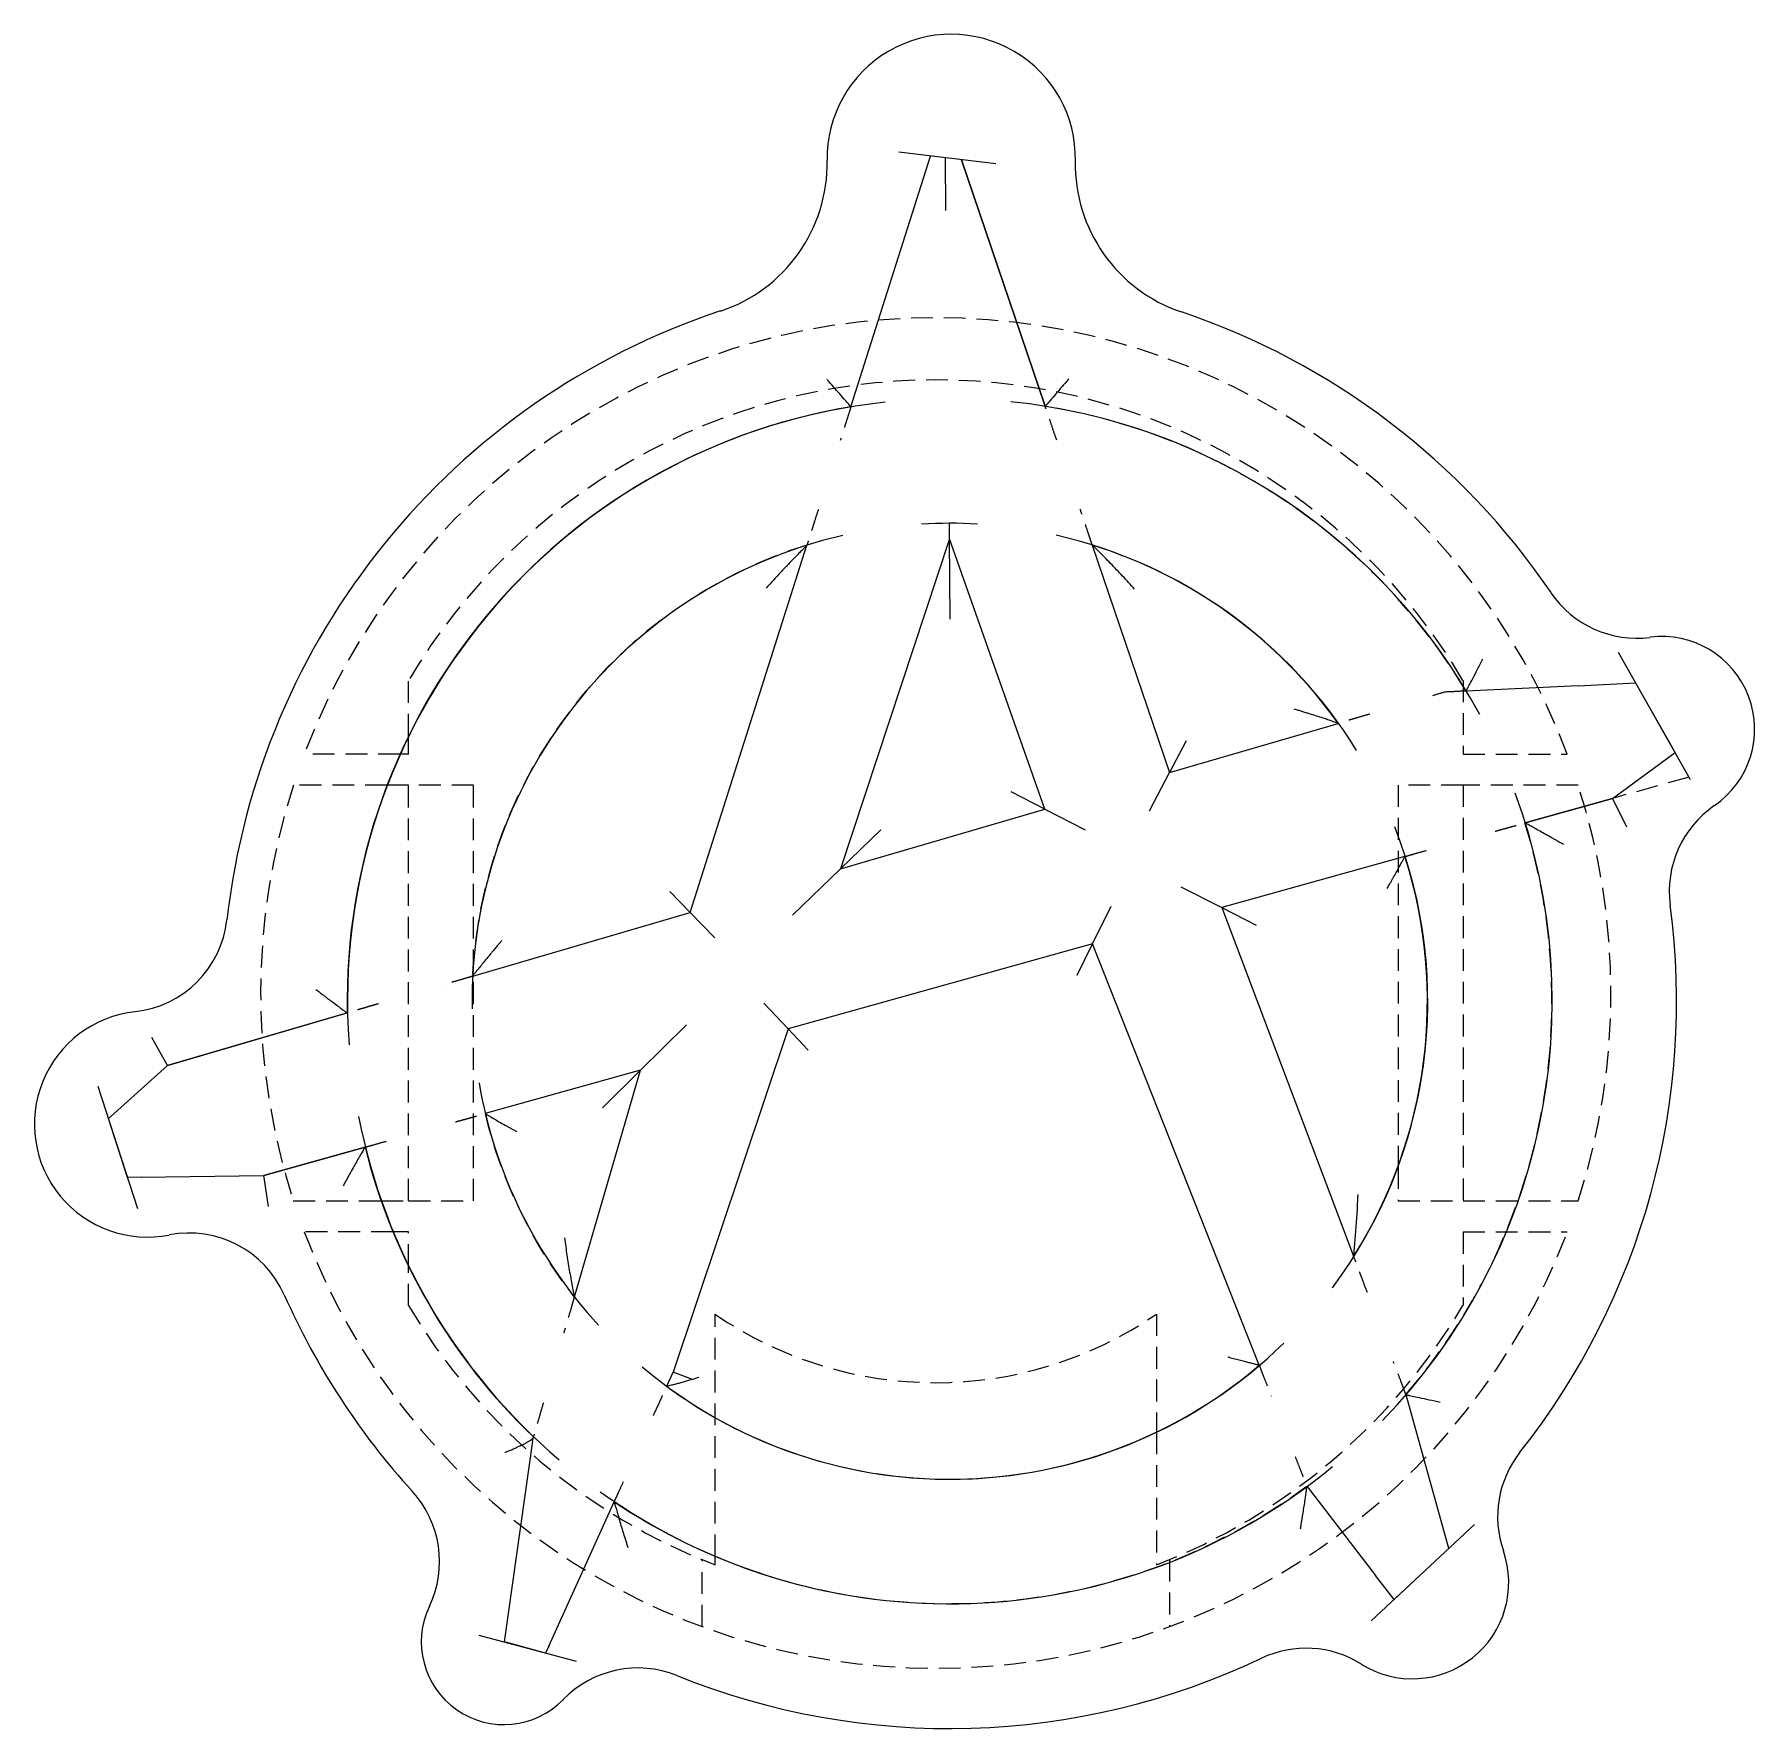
# Model space of a CAD drawing. Header units: millimetres. Extents: x 33 to 235, y 8 to 170.
# Drawn here: x 33 to 133, y 7.8 to 106.2 of the extents above; entities that cross this region are included whole.
import ezdxf

# ---------------------------------------------------------------- set-up
doc = ezdxf.new("R2010")
doc.units = ezdxf.units.MM
doc.linetypes.add('HIDDEN', pattern=[1.905, 1.27, -0.635])

msp = doc.modelspace()

# ---------------------------------------------------------------- linework, layer by layer
at = {"color": 7, "linetype": 'Continuous', "lineweight": 25}
for p, q in [((80.47, 84.59), (85.1, 99.16)), ((80.47, 84.59), (85.1, 99.16)), ((88.9, 98.71), (83.26, 99.38)), ((85.99, 95.99), (85.96, 99.06)), ((86.9, 98.95), (91.76, 84.62)), ((91.76, 84.62), (86.9, 98.95)), ((86.2, 76.91), (86.19, 77.81)), ((71.13, 55.19), (77.91, 76.54)), ((86.2, 76.91), (79.87, 57.74)), ((91.73, 61.21), (86.2, 76.91)), ((86.24, 72.24), (86.2, 76.91)), ((94.5, 76.55), (94.5, 76.55)), ((94.5, 76.55), (98.98, 63.33)), ((129.28, 62.91), (125.08, 70.31)), ((122.74, 68.38), (116.24, 68.07)), ((122.74, 68.38), (126.08, 68.54)), ((126.08, 68.54), (128.27, 64.69)), ((98.98, 63.33), (108.8, 66.19)), ((108.81, 66.2), (108.8, 66.19)), ((54.75, 65.43), (54.75, 65.47)), ((99.95, 65.18), (98.98, 63.33)), ((54.28, 64.41), (54.26, 64.41)), ((124.74, 61.83), (128.38, 64.5)), ((97.83, 61.1), (98.98, 63.33)), ((53.52, 62.6), (53.5, 62.6)), ((91.73, 61.21), (89.78, 62.21)), ((79.87, 57.74), (91.73, 61.21)), ((91.73, 61.21), (94.08, 60.01)), ((124.74, 61.83), (119.67, 60.41)), ((119.67, 60.41), (124.74, 61.83)), ((124.74, 61.83), (125.55, 60.17)), ((82.2, 60), (79.87, 57.74)), ((112.67, 58.45), (102.03, 55.48)), ((112.67, 58.45), (112.69, 58.46)), ((77.07, 55.04), (79.87, 57.74)), ((71.13, 55.19), (69.93, 56.41)), ((99.64, 56.69), (102.03, 55.48)), ((58.48, 51.49), (71.13, 55.19)), ((71.13, 55.19), (72.56, 53.72)), ((94.52, 53.38), (95.6, 55.56)), ((102.03, 55.48), (109.69, 35.22)), ((102.03, 55.48), (104.03, 54.47)), ((94.52, 53.38), (76.81, 48.43)), ((93.61, 51.56), (94.52, 53.38)), ((104.2, 28.88), (94.52, 53.38)), ((51.2, 49.37), (40.73, 46.31)), ((40.73, 46.31), (51.18, 49.36)), ((75.4, 49.92), (76.81, 48.43)), ((68.24, 46.04), (70.9, 48.66)), ((76.81, 48.43), (70.14, 28.49)), ((76.81, 48.43), (77.99, 47.19)), ((40.73, 46.31), (39.83, 47.93)), ((40.73, 46.31), (37.63, 43.52)), ((68.24, 46.04), (59.21, 43.51)), ((64.39, 32.86), (68.24, 46.04)), ((66.03, 43.85), (68.24, 46.04)), ((36.69, 45.11), (39, 37.99)), ((37.3, 43.22), (37.63, 43.52)), ((38.42, 39.79), (37.3, 43.22)), ((52.22, 41.56), (46.34, 39.92)), ((46.34, 39.92), (52.23, 41.56)), ((112.27, 40.46), (112.27, 40.41)), ((39.21, 39.81), (38.42, 39.79)), ((39.21, 39.81), (46.34, 39.92)), ((46.6, 38.11), (46.34, 39.92)), ((53.15, 38.44), (53.17, 38.44)), ((53.86, 36.63), (53.84, 36.63)), ((109.7, 35.2), (109.69, 35.22)), ((54.75, 34.61), (54.75, 34.65)), ((69.76, 27.66), (70.04, 28.27)), ((70.04, 28.27), (70.14, 28.49)), ((71.25, 28.05), (70.14, 28.49)), ((104.2, 28.88), (104.2, 28.87)), ((115.23, 18.23), (112.74, 27.16)), ((98.23, 25), (98.23, 24.99)), ((61.96, 24.48), (60.3, 12.81)), ((61.96, 24.48), (61.99, 24.65)), ((61.98, 24.66), (61.99, 24.65)), ((61.99, 24.65), (62, 24.68)), ((106.99, 21.83), (110.97, 16.66)), ((62.9, 12.56), (66.71, 20.95)), ((110.71, 14.03), (116.72, 19.62)), ((72.57, 17.77), (72.57, 17.78)), ((114.45, 17.51), (112.04, 15.27)), ((112.04, 15.27), (110.97, 16.66)), ((58.83, 13.2), (64.49, 11.68)), ((62.71, 12.16), (60.4, 12.78)), ((62.9, 12.56), (62.71, 12.16))]:
    msp.add_line(p, q, dxfattribs=at)
at = {"color": 7, "linetype": 'HIDDEN', "lineweight": 18}
for p, q in [((91.76, 84.62), (91.76, 84.62)), ((77.91, 76.54), (77.91, 76.55)), ((54.75, 65.47), (54.75, 68.69)), ((116.05, 68.69), (116.05, 64.41)), ((116.23, 68.07), (116.26, 68.12)), ((116.23, 68.07), (116.24, 68.07)), ((54.75, 64.41), (54.75, 65.43)), ((54.26, 64.41), (48.69, 64.41)), ((54.75, 64.41), (54.28, 64.41)), ((116.05, 64.41), (122.11, 64.41)), ((129.19, 63.07), (124.74, 61.83)), ((53.5, 62.6), (48.05, 62.6)), ((54.75, 62.6), (53.52, 62.6)), ((54.75, 38.44), (54.75, 62.6)), ((58.53, 62.6), (54.75, 62.6)), ((58.53, 38.44), (58.53, 62.6)), ((116.05, 62.6), (112.27, 62.6)), ((112.27, 62.6), (112.27, 40.46)), ((116.05, 62.6), (116.05, 38.44)), ((122.75, 62.6), (116.05, 62.6)), ((119.67, 60.41), (119.65, 60.4)), ((58.46, 51.49), (58.48, 51.49)), ((59.21, 43.51), (59.2, 43.51)), ((112.27, 40.41), (112.27, 38.44)), ((48.05, 38.44), (53.15, 38.44)), ((53.17, 38.44), (54.75, 38.44)), ((54.75, 38.44), (58.53, 38.44)), ((112.27, 38.44), (116.05, 38.44)), ((116.05, 38.44), (122.75, 38.44)), ((53.84, 36.63), (48.69, 36.63)), ((54.75, 36.63), (53.86, 36.63)), ((54.75, 34.65), (54.75, 36.63)), ((116.05, 36.63), (116.05, 32.35)), ((116.05, 36.63), (122.11, 36.63)), ((54.75, 32.35), (54.75, 34.61)), ((64.38, 32.84), (64.39, 32.86)), ((72.57, 17.78), (72.57, 31.86)), ((98.23, 31.86), (98.23, 25)), ((69.76, 27.65), (69.76, 27.66)), ((112.73, 27.17), (112.77, 27.17)), ((112.73, 27.17), (112.74, 27.16)), ((98.23, 24.99), (98.23, 17.28)), ((106.99, 21.83), (106.98, 21.84)), ((71.81, 13.69), (71.81, 17.58)), ((72.57, 17.28), (72.57, 17.77)), ((98.99, 17.58), (98.99, 13.69))]:
    msp.add_line(p, q, dxfattribs=at)
at = {"color": 7, "linetype": 'Continuous', "lineweight": 25}
for centre, radius, start, end in [((86.3, 99.02), 7.22, 358.8339, 180.9259), ((70.03, 98.75), 9.06, 288.3608, 0.9259), ((102.57, 98.69), 9.06, 178.8339, 251.399), ((86.2, 50.04), 42.27, 108.3608, 173.5841), ((86.2, 50.04), 42.27, 34.1832, 71.399), ((86.2, 50.04), 35.02, 99.4166, 181.106), ((86.22, 50.04), 35.02, 96.1667, 184.1448), ((86.22, 50.04), 35.02, 28.4264, 84.1911), ((86.22, 50.04), 27.78, 102.949, 180.908), ((86.22, 50.04), 27.78, 86.6963, 93.3911), ((86.22, 50.04), 27.78, 31.6633, 77.1507), ((86.2, 50.04), 27.78, 35.5637, 72.6096), ((126.16, 77.18), 6.04, 214.1832, 277.283), ((127.61, 65.85), 5.39, 304.5024, 97.283), ((86.22, 50.04), 35.02, 315.8999, 20.1948), ((134.08, 56.43), 6.04, 124.5024, 187.6021), ((86.22, 50.04), 27.78, 323.1644, 21.3936), ((86.2, 50.04), 27.78, 327.7531, 17.6339), ((86.2, 50.04), 42.27, 321.6691, 7.6021), ((38.19, 55.44), 6.04, 276.2723, 353.5841), ((39.57, 42.9), 6.57, 96.2723, 281.1232), ((86.22, 50.04), 27.78, 189.8333, 222.6731), ((86.22, 50.04), 35.02, 191.0321, 229.5711), ((86.2, 50.04), 35.02, 194.0111, 226.312), ((42, 30.53), 6.04, 23.8113, 101.1232), ((86.2, 50.04), 42.27, 203.8113, 222.3701), ((86.22, 50.04), 27.78, 229.9082, 314.3481), ((86.2, 50.04), 27.78, 263.9725, 310.3849), ((124.1, 20.08), 6.04, 141.6691, 199.1647), ((86.22, 50.04), 35.02, 234.5299, 309.4499), ((50.51, 17.48), 6.04, 334.4659, 42.3701), ((86.2, 50.04), 35.02, 236.1818, 263.9685), ((113.11, 16.26), 5.6, 237.9112, 19.1647), ((60.3, 12.81), 4.81, 154.4659, 315.8796), ((106.93, 6.4), 6.04, 57.9112, 115.4068), ((68.08, 5.25), 6.04, 67.9754, 135.8796), ((86.2, 50.04), 42.27, 247.9754, 295.4068)]:
    msp.add_arc(centre, radius, start, end, dxfattribs=at)
at = {"color": 7, "linetype": 'HIDDEN', "lineweight": 18}
for centre, radius, start, end in [((85.4, 50.52), 39.25, 20.7227, 159.2773), ((85.4, 50.52), 35.63, 30.6644, 149.3356), ((86.2, 50.04), 35.02, 30.9796, 80.8579), ((86.2, 50.04), 27.78, 107.3514, 177.0075), ((85.4, 50.52), 39.25, 162.0798, 197.9202), ((85.4, 50.52), 39.25, 342.0798, 17.9202), ((86.2, 50.04), 35.02, 319.2473, 17.2158), ((86.2, 50.04), 27.78, 193.5929, 218.2476), ((85.4, 50.52), 39.25, 200.7227, 339.2773), ((85.4, 50.52), 35.63, 210.6644, 248.8894), ((85.4, 50.52), 35.63, 291.1106, 329.3356), ((85.4, 50.52), 22.65, 235.4819, 304.5181), ((86.2, 50.04), 27.78, 233.7057, 263.9725), ((86.2, 50.04), 35.02, 263.9685, 306.3929)]:
    msp.add_arc(centre, radius, start, end, dxfattribs=at)
at = {"color": 7, "linetype": 'Continuous', "lineweight": 25}
for points, knots in [([(80.47, 84.59), (80.47, 84.59), (80.44, 84.62), (80.33, 84.75), (80.26, 84.83), (80.06, 85.06), (79.93, 85.2), (79.69, 85.48), (79.58, 85.61), (79.34, 85.87), (79.23, 86.01), (79.1, 86.15), (79.08, 86.17), (79.07, 86.18)], [0.000146, 0.000146, 0.000146, 0.000146, 0.209616, 0.209616, 0.413919, 0.413919, 0.649045, 0.649045, 0.828023, 0.828023, 1.004612, 1.004612, 1.022178, 1.022178, 1.022178, 1.022178]), ([(93.13, 86.22), (93.12, 86.2), (93.11, 86.19), (92.98, 86.04), (92.86, 85.9), (92.63, 85.63), (92.51, 85.5), (92.27, 85.21), (92.15, 85.07), (91.96, 84.85), (91.89, 84.76), (91.79, 84.65), (91.76, 84.62), (91.76, 84.62)], [-0.017589, -0.017589, -0.017589, -0.017589, 0, 0, 0.18217, 0.18217, 0.366935, 0.366935, 0.601304, 0.601304, 0.806487, 0.806487, 1.00636, 1.00636, 1.00636, 1.00636]), ([(77.91, 76.55), (77.91, 76.55), (77.91, 76.55), (77.9, 76.54), (77.88, 76.52), (77.86, 76.5), (77.83, 76.46), (77.79, 76.42), (77.74, 76.38), (77.65, 76.28), (77.48, 76.12), (77.32, 75.95), (77.23, 75.86)], [0, 0, 0, 0, 0.054915, 0.110599, 0.167647, 0.226616, 0.288009, 0.352271, 0.419793, 0.49091, 0.724271, 1, 1, 1, 1]), ([(96.96, 74), (96.73, 74.26), (96.49, 74.51), (96.03, 75), (95.79, 75.25), (95.33, 75.72), (95.1, 75.96), (94.8, 76.26), (94.7, 76.35), (94.59, 76.46), (94.56, 76.49), (94.51, 76.53), (94.5, 76.55), (94.5, 76.55)], [0, 0, 0, 0, 0.25, 0.25, 0.5, 0.5, 0.75, 0.75, 0.875, 0.875, 0.9375, 0.9375, 1, 1, 1, 1]), ([(77.23, 75.86), (77.09, 75.72), (76.96, 75.58), (76.68, 75.28), (76.53, 75.13), (76.1, 74.67), (75.82, 74.36), (75.53, 74.04)], [0, 0, 0, 0, 0.25, 0.25, 0.5, 0.5, 1, 1, 1, 1]), ([(116.26, 68.12), (116.26, 68.13), (116.28, 68.16), (116.4, 68.4), (116.62, 68.8), (116.89, 69.33), (117.1, 69.73), (117.2, 69.93)], [0, 0, 0, 0, 0.089138, 0.297191, 0.5061, 0.752878, 1, 1, 1, 1]), ([(108.8, 66.19), (108.79, 66.19), (108.79, 66.2), (108.78, 66.2), (108.75, 66.21), (108.71, 66.22), (108.64, 66.25), (108.51, 66.29), (108.32, 66.36), (108.11, 66.43), (107.73, 66.56), (107.33, 66.68), (106.91, 66.81), (106.7, 66.88), (106.47, 66.95), (106.32, 67), (106.24, 67.02)], [0, 0, 0, 0, 0.027844, 0.055959, 0.084548, 0.113809, 0.168996, 0.228317, 0.313643, 0.409818, 0.460837, 0.721461, 0.787697, 0.86077, 0.92497, 1, 1, 1, 1]), ([(121.89, 59.15), (121.85, 59.17), (121.77, 59.22), (121.64, 59.29), (121.49, 59.38), (121.33, 59.47), (121.08, 59.61), (120.78, 59.78), (120.44, 59.97), (120.13, 60.14), (119.92, 60.26), (119.79, 60.33), (119.71, 60.37), (119.66, 60.4), (119.66, 60.4), (119.65, 60.4)], [0, 0, 0, 0, 0.0419622, 0.0839131, 0.1258525, 0.1894534, 0.2516974, 0.3774239, 0.5029281, 0.6279622, 0.752451, 0.8158999, 0.8762424, 0.9387435, 1, 1, 1, 1]), ([(111.64, 56.6), (111.66, 56.64), (111.7, 56.71), (111.76, 56.81), (111.83, 56.93), (111.91, 57.07), (112.08, 57.37), (112.24, 57.66), (112.4, 57.96), (112.5, 58.14), (112.58, 58.29), (112.64, 58.39), (112.67, 58.44), (112.67, 58.45), (112.67, 58.45)], [0, 0, 0, 0, 0.047493, 0.089488, 0.125985, 0.192085, 0.251886, 0.502484, 0.554907, 0.67213, 0.778237, 0.854726, 0.928266, 1, 1, 1, 1]), ([(60.17, 53.56), (60.13, 53.52), (60.06, 53.43), (59.96, 53.32), (59.84, 53.18), (59.71, 53.02), (59.43, 52.69), (59.17, 52.37), (58.9, 52.04), (58.75, 51.86), (58.62, 51.69), (58.54, 51.59), (58.49, 51.53), (58.46, 51.5), (58.46, 51.49), (58.46, 51.49)], [0, 0, 0, 0, 0.051208, 0.097612, 0.139213, 0.212258, 0.278498, 0.539115, 0.590301, 0.700402, 0.796475, 0.851256, 0.902844, 0.952097, 1, 1, 1, 1]), ([(49.37, 50.72), (49.4, 50.69), (49.48, 50.64), (49.58, 50.56), (49.71, 50.46), (49.85, 50.36), (50.04, 50.21), (50.29, 50.02), (50.58, 49.81), (50.83, 49.62), (50.99, 49.5), (51.09, 49.43), (51.14, 49.39), (51.17, 49.37), (51.18, 49.36), (51.18, 49.36)], [0, 0, 0, 0, 0.0419205, 0.0838214, 0.1257029, 0.1890395, 0.2513469, 0.363192, 0.5020899, 0.6334416, 0.7514937, 0.8158992, 0.8785376, 0.9397757, 1, 1, 1, 1]), ([(59.2, 43.51), (59.2, 43.51), (59.2, 43.51), (59.21, 43.5), (59.24, 43.49), (59.27, 43.47), (59.3, 43.45), (59.38, 43.41), (59.51, 43.33), (59.73, 43.2), (60.02, 43.03), (60.29, 42.88), (60.52, 42.75), (60.69, 42.66), (60.87, 42.56), (60.98, 42.49), (61.05, 42.46)], [0, 0, 0, 0, 0.035727, 0.071756, 0.108239, 0.145322, 0.183144, 0.221837, 0.327835, 0.444969, 0.573473, 0.722069, 0.787908, 0.86097, 0.923344, 1, 1, 1, 1]), ([(52.22, 41.56), (52.22, 41.56), (52.21, 41.56), (52.21, 41.54), (52.2, 41.53), (52.18, 41.49), (52.14, 41.43), (52.07, 41.3), (51.94, 41.09), (51.77, 40.78), (51.58, 40.44), (51.41, 40.15), (51.27, 39.9), (51.17, 39.71), (51.06, 39.52), (50.99, 39.39), (50.95, 39.32)], [0, 0, 0, 0, 0.030451, 0.061103, 0.092062, 0.123433, 0.183952, 0.247605, 0.372113, 0.497257, 0.622671, 0.748399, 0.805252, 0.874186, 0.937005, 1, 1, 1, 1]), ([(109.69, 35.22), (109.69, 35.22), (109.69, 35.23), (109.7, 35.3), (109.71, 35.34), (109.72, 35.5), (109.73, 35.64), (109.76, 35.93), (109.77, 36.09), (109.8, 36.41), (109.81, 36.58), (109.85, 37.08), (109.88, 37.42), (109.92, 38.11), (109.93, 38.46), (109.95, 38.81)], [0, 0, 0, 0, 0.0625, 0.0625, 0.125, 0.125, 0.25, 0.25, 0.375, 0.375, 0.5, 0.5, 0.75, 0.75, 1, 1, 1, 1]), ([(63.82, 36.29), (63.86, 35.95), (63.91, 35.61), (64.01, 34.95), (64.06, 34.62), (64.17, 33.97), (64.23, 33.65), (64.31, 33.24), (64.33, 33.11), (64.36, 32.96), (64.37, 32.92), (64.38, 32.86), (64.38, 32.84), (64.38, 32.84)], [0, 0, 0, 0, 0.25, 0.25, 0.5, 0.5, 0.75, 0.75, 0.875, 0.875, 0.9375, 0.9375, 1, 1, 1, 1]), ([(104.2, 28.88), (104.2, 28.88), (104.19, 28.88), (104.18, 28.88), (104.16, 28.89), (104.12, 28.9), (104.08, 28.91), (104, 28.93), (103.85, 28.97), (103.62, 29.03), (103.33, 29.1), (103.09, 29.16), (102.87, 29.22), (102.72, 29.26), (102.55, 29.31), (102.45, 29.33), (102.39, 29.35)], [0, 0, 0, 0, 0.040436, 0.081133, 0.122196, 0.163724, 0.205815, 0.248557, 0.368282, 0.497851, 0.616374, 0.74859, 0.80882, 0.874265, 0.932278, 1, 1, 1, 1]), ([(71.25, 28.05), (71.2, 28.04), (71.1, 28.01), (70.96, 27.97), (70.83, 27.94), (70.66, 27.89), (70.46, 27.83), (70.23, 27.77), (70.03, 27.72), (69.89, 27.69), (69.81, 27.66), (69.76, 27.65), (69.76, 27.65), (69.76, 27.65)], [0, 0, 0, 0, 0.068482, 0.133257, 0.194313, 0.251646, 0.382617, 0.502446, 0.631435, 0.751604, 0.836213, 0.918751, 1, 1, 1, 1]), ([(71.63, 28.18), (71.62, 28.18), (71.62, 28.18), (71.49, 28.14), (71.37, 28.09), (71.25, 28.05)], [-0.0052593, -0.0052593, -0.0052593, -0.0052593, 0, 0, 0.1262735, 0.1262735, 0.1262735, 0.1262735]), ([(112.77, 27.17), (112.78, 27.16), (112.82, 27.15), (113.08, 27.1), (113.51, 27), (114.08, 26.88), (114.51, 26.79), (114.73, 26.74)], [0, 0, 0, 0, 0.117242, 0.318991, 0.52146, 0.760543, 1, 1, 1, 1]), ([(60.34, 23.8), (60.37, 23.82), (60.44, 23.84), (60.53, 23.89), (60.64, 23.93), (60.77, 23.99), (60.96, 24.08), (61.18, 24.18), (61.42, 24.29), (61.63, 24.4), (61.78, 24.49), (61.88, 24.56), (61.95, 24.61), (61.97, 24.64), (61.98, 24.66)], [0, 0, 0, 0, 0.041866, 0.08372, 0.125561, 0.18852, 0.251002, 0.385105, 0.501372, 0.631641, 0.751013, 0.837124, 0.919993, 1, 1, 1, 1]), ([(106.6, 19.37), (106.61, 19.41), (106.62, 19.51), (106.65, 19.65), (106.67, 19.81), (106.7, 20), (106.75, 20.27), (106.8, 20.61), (106.86, 20.99), (106.91, 21.33), (106.94, 21.56), (106.96, 21.7), (106.97, 21.78), (106.98, 21.83), (106.98, 21.84), (106.98, 21.84)], [0, 0, 0, 0, 0.041954, 0.083894, 0.12582, 0.189349, 0.251576, 0.377281, 0.502653, 0.627809, 0.752303, 0.815838, 0.876497, 0.938803, 1, 1, 1, 1]), ([(66.71, 20.94), (66.71, 20.94), (66.71, 20.94), (66.71, 20.92), (66.72, 20.9), (66.73, 20.85), (66.75, 20.77), (66.8, 20.61), (66.88, 20.35), (66.98, 19.98), (67.1, 19.58), (67.2, 19.24), (67.29, 18.96), (67.36, 18.74), (67.43, 18.52), (67.47, 18.37), (67.5, 18.3)], [0, 0, 0, 0, 0.030275, 0.060805, 0.09174, 0.123227, 0.183251, 0.247154, 0.371694, 0.496734, 0.622454, 0.748206, 0.804737, 0.874128, 0.936981, 1, 1, 1, 1])]:
    msp.add_open_spline(points, degree=3, knots=knots, dxfattribs=at)
at = {"color": 7, "linetype": 'HIDDEN', "lineweight": 18}
for points, knots in [([(80.47, 84.59), (80.47, 84.59), (80.46, 84.57), (80.44, 84.52), (80.43, 84.47), (80.38, 84.31), (80.33, 84.16), (80.24, 83.88), (80.21, 83.78), (80.14, 83.57), (80.11, 83.46), (80, 83.11), (79.92, 82.88), (79.85, 82.63)], [0, 0, 0, 0, 0.125, 0.125, 0.25, 0.25, 0.5, 0.5, 0.625, 0.625, 0.75, 0.75, 1, 1, 1, 1]), ([(92.43, 82.66), (92.34, 82.91), (92.26, 83.14), (92.11, 83.6), (92.04, 83.81), (91.91, 84.19), (91.86, 84.34), (91.8, 84.51), (91.79, 84.55), (91.77, 84.6), (91.76, 84.62), (91.76, 84.62)], [0, 0, 0, 0, 0.25, 0.25, 0.5, 0.5, 0.75, 0.75, 0.875, 0.875, 1, 1, 1, 1]), ([(78.57, 78.62), (78.49, 78.37), (78.41, 78.13), (78.3, 77.77), (78.26, 77.65), (78.19, 77.43), (78.16, 77.33), (78.1, 77.13), (78.07, 77.03), (78.02, 76.87), (77.99, 76.8), (77.95, 76.67), (77.94, 76.63), (77.92, 76.56), (77.91, 76.54), (77.91, 76.54)], [0, 0, 0, 0, 0.25, 0.25, 0.375, 0.375, 0.5, 0.5, 0.625, 0.625, 0.75, 0.75, 0.875, 0.875, 1, 1, 1, 1]), ([(94.5, 76.55), (94.5, 76.55), (94.49, 76.57), (94.47, 76.63), (94.46, 76.68), (94.41, 76.8), (94.39, 76.88), (94.33, 77.05), (94.3, 77.14), (94.2, 77.44), (94.12, 77.67), (93.96, 78.14), (93.88, 78.39), (93.79, 78.64)], [0, 0, 0, 0, 0.125, 0.125, 0.25, 0.25, 0.375, 0.375, 0.5, 0.5, 0.75, 0.75, 1, 1, 1, 1]), ([(116.24, 68.07), (116.24, 68.07), (116.21, 68.07), (116.09, 68.06), (116, 68.06), (115.66, 68.04), (115.35, 68.02), (115, 68.01)], [0, 0, 0, 0, 0.25, 0.25, 0.5, 0.5, 1, 1, 1, 1]), ([(110.64, 66.73), (110.41, 66.67), (110.18, 66.6), (109.85, 66.5), (109.74, 66.47), (109.55, 66.41), (109.45, 66.39), (109.28, 66.34), (109.2, 66.31), (109.07, 66.27), (109.01, 66.26), (108.86, 66.21), (108.81, 66.2), (108.81, 66.2)], [0, 0, 0, 0, 0.25, 0.25, 0.375, 0.375, 0.5, 0.5, 0.625, 0.625, 0.75, 0.75, 1, 1, 1, 1]), ([(117.92, 59.92), (118.04, 59.95), (118.15, 59.99), (118.38, 60.05), (118.49, 60.08), (118.7, 60.14), (118.8, 60.17), (118.99, 60.22), (119.08, 60.24), (119.32, 60.31), (119.45, 60.35), (119.62, 60.4), (119.67, 60.41), (119.67, 60.41)], [0, 0, 0, 0, 0.125, 0.125, 0.25, 0.25, 0.375, 0.375, 0.5, 0.5, 0.75, 0.75, 1, 1, 1, 1]), ([(112.69, 58.46), (112.69, 58.46), (112.7, 58.46), (112.74, 58.47), (112.78, 58.48), (112.86, 58.51), (112.92, 58.52), (113.04, 58.56), (113.12, 58.58), (113.36, 58.65), (113.55, 58.7), (113.97, 58.82), (114.2, 58.88), (114.43, 58.95)], [0, 0, 0, 0, 0.125, 0.125, 0.25, 0.25, 0.375, 0.375, 0.5, 0.5, 0.75, 0.75, 1, 1, 1, 1]), ([(58.48, 51.49), (58.48, 51.49), (58.46, 51.49), (58.41, 51.48), (58.38, 51.46), (58.23, 51.42), (58.09, 51.38), (57.75, 51.28), (57.55, 51.22), (57.22, 51.13), (57.11, 51.09), (56.88, 51.03), (56.76, 50.99), (56.64, 50.96)], [0, 0, 0, 0, 0.125, 0.125, 0.25, 0.25, 0.5, 0.5, 0.75, 0.75, 0.875, 0.875, 1, 1, 1, 1]), ([(53, 49.89), (52.89, 49.86), (52.77, 49.83), (52.54, 49.76), (52.43, 49.73), (52.22, 49.66), (52.11, 49.63), (51.92, 49.58), (51.82, 49.55), (51.65, 49.5), (51.58, 49.48), (51.45, 49.44), (51.39, 49.42), (51.25, 49.38), (51.2, 49.37), (51.2, 49.37)], [0, 0, 0, 0, 0.125, 0.125, 0.25, 0.25, 0.375, 0.375, 0.5, 0.5, 0.625, 0.625, 0.75, 0.75, 1, 1, 1, 1]), ([(57.47, 43.03), (57.58, 43.06), (57.7, 43.09), (57.92, 43.15), (58.03, 43.18), (58.24, 43.24), (58.34, 43.27), (58.53, 43.32), (58.62, 43.35), (58.86, 43.42), (58.99, 43.45), (59.17, 43.5), (59.21, 43.51), (59.21, 43.51)], [0, 0, 0, 0, 0.125, 0.125, 0.25, 0.25, 0.375, 0.375, 0.5, 0.5, 0.75, 0.75, 1, 1, 1, 1]), ([(52.23, 41.56), (52.23, 41.56), (52.24, 41.57), (52.29, 41.58), (52.32, 41.59), (52.41, 41.61), (52.46, 41.63), (52.59, 41.66), (52.66, 41.68), (52.9, 41.75), (53.1, 41.81), (53.52, 41.92), (53.75, 41.99), (53.98, 42.05)], [0, 0, 0, 0, 0.125, 0.125, 0.25, 0.25, 0.375, 0.375, 0.5, 0.5, 0.75, 0.75, 1, 1, 1, 1]), ([(110.49, 33.11), (110.39, 33.36), (110.3, 33.6), (110.17, 33.96), (110.12, 34.08), (110.04, 34.3), (110, 34.4), (109.93, 34.6), (109.89, 34.7), (109.83, 34.87), (109.8, 34.94), (109.75, 35.06), (109.73, 35.11), (109.71, 35.18), (109.7, 35.2), (109.7, 35.2)], [0, 0, 0, 0, 0.25, 0.25, 0.375, 0.375, 0.5, 0.5, 0.625, 0.625, 0.75, 0.75, 0.875, 0.875, 1, 1, 1, 1]), ([(64.39, 32.86), (64.39, 32.86), (64.38, 32.84), (64.36, 32.77), (64.35, 32.73), (64.31, 32.6), (64.29, 32.53), (64.24, 32.36), (64.22, 32.27), (64.13, 31.96), (64.06, 31.74), (63.92, 31.25), (63.85, 31.01), (63.77, 30.75)], [0, 0, 0, 0, 0.125, 0.125, 0.25, 0.25, 0.375, 0.375, 0.5, 0.5, 0.75, 0.75, 1, 1, 1, 1]), ([(112.72, 27.2), (112.72, 27.22), (112.7, 27.26), (112.67, 27.34), (112.65, 27.4), (112.6, 27.52), (112.58, 27.59), (112.52, 27.74), (112.49, 27.83), (112.39, 28.09), (112.32, 28.28), (112.16, 28.68), (112.08, 28.89), (112, 29.1)], [0, 0, 0, 0, 0.125, 0.125, 0.25, 0.25, 0.375, 0.375, 0.5, 0.5, 0.75, 0.75, 1, 1, 1, 1]), ([(104.2, 28.87), (104.2, 28.87), (104.21, 28.85), (104.23, 28.81), (104.24, 28.77), (104.28, 28.68), (104.3, 28.62), (104.35, 28.49), (104.38, 28.41), (104.48, 28.17), (104.56, 27.97), (104.68, 27.65), (104.73, 27.54), (104.81, 27.32), (104.86, 27.21), (104.9, 27.09)], [0, 0, 0, 0, 0.125, 0.125, 0.25, 0.25, 0.375, 0.375, 0.5, 0.5, 0.75, 0.75, 0.875, 0.875, 1, 1, 1, 1]), ([(68.99, 25.97), (69.04, 26.08), (69.09, 26.19), (69.19, 26.41), (69.24, 26.51), (69.33, 26.71), (69.37, 26.81), (69.46, 26.99), (69.5, 27.08), (69.57, 27.24), (69.6, 27.31), (69.66, 27.43), (69.68, 27.48), (69.74, 27.61), (69.76, 27.66), (69.76, 27.66)], [0, 0, 0, 0, 0.125, 0.125, 0.25, 0.25, 0.375, 0.375, 0.5, 0.5, 0.625, 0.625, 0.75, 0.75, 1, 1, 1, 1]), ([(62.59, 26.7), (62.51, 26.45), (62.37, 25.95), (62.18, 25.32), (62.06, 24.9), (62.04, 24.82), (62.03, 24.79)], [0, 0, 0, 0, 0.2923384, 0.5855102, 0.8532079, 1, 1, 1, 1]), ([(106.29, 23.58), (106.37, 23.37), (106.45, 23.17), (106.6, 22.79), (106.67, 22.61), (106.8, 22.29), (106.85, 22.16), (106.93, 21.95), (106.96, 21.89), (106.97, 21.85)], [0, 0, 0, 0, 0.25, 0.25, 0.5, 0.5, 0.75, 0.75, 1, 1, 1, 1]), ([(66.71, 20.95), (66.71, 20.95), (66.71, 20.96), (66.73, 21), (66.75, 21.03), (66.79, 21.12), (66.81, 21.17), (66.87, 21.29), (66.9, 21.36), (67, 21.6), (67.09, 21.78), (67.27, 22.18), (67.37, 22.4), (67.47, 22.62)], [0, 0, 0, 0, 0.125, 0.125, 0.25, 0.25, 0.375, 0.375, 0.5, 0.5, 0.75, 0.75, 1, 1, 1, 1])]:
    msp.add_open_spline(points, degree=3, knots=knots, dxfattribs=at)
msp.add_open_spline([(115, 68.01), (114.77, 67.94), (114.53, 67.87), (114.28, 67.8)], degree=3, dxfattribs=at)
at = {"color": 7, "linetype": 'Continuous', "lineweight": 25}
msp.add_open_spline([(61.98, 24.66), (61.99, 24.67), (62, 24.68), (62, 24.68)], degree=3, dxfattribs=at)

doc.saveas('drawing.dxf')
